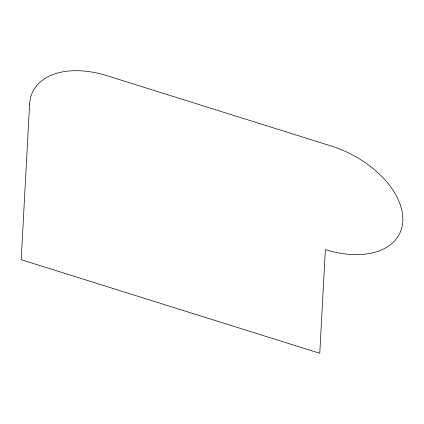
<?xml version="1.0" encoding="UTF-8"?>
<svg xmlns="http://www.w3.org/2000/svg" width="424" height="424" viewBox="0 0 424 424"><rect width="100%" height="100%" fill="white"/><g stroke="black" fill="none" stroke-linecap="round" stroke-linejoin="round"><path stroke-width="0.64" d="M29.59 104.166L21.2 259.7L319.77 353.287L325.362 249.598A79.951 49.221 26.9 0 0 402.8 221.153A79.951 49.221 26.9 0 0 330.953 145.914L107.028 75.721A79.951 49.221 26.9 0 0 29.59 104.166"/></g></svg>
